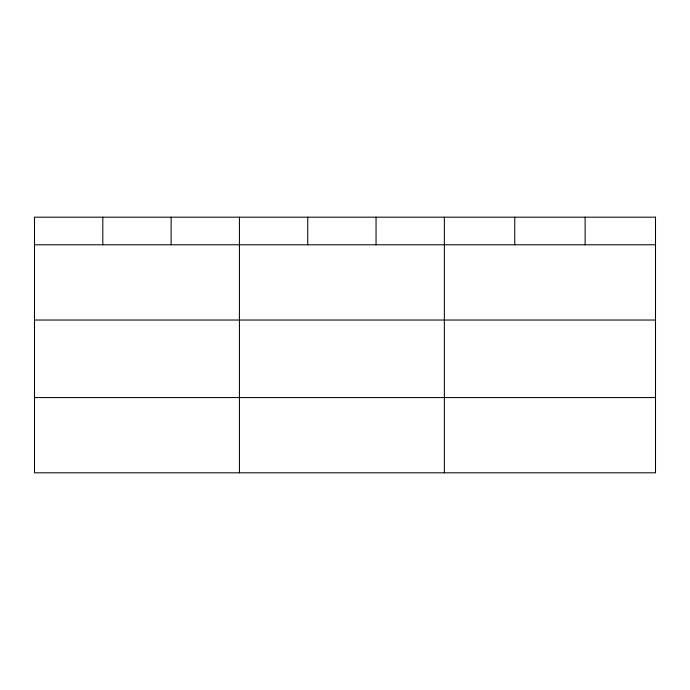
<?xml version="1.0" encoding="UTF-8"?>
<svg xmlns="http://www.w3.org/2000/svg" width="690" height="690" viewBox="0 0 690 690"><rect width="100%" height="100%" fill="white"/><g stroke="black" fill="none" stroke-linecap="round" stroke-linejoin="round"><path stroke-width="1.03" d="M34.5 244.786L655.5 244.786M34.5 320.031L655.5 320.031M34.5 397.561L655.5 397.561M585.12 217.186L585.12 244.786M514.74 217.186L514.74 244.786M444.36 217.186L444.36 472.814M376.05 217.186L376.05 244.786M307.74 217.186L307.74 244.786M239.43 217.186L239.43 472.814M171.12 217.186L171.12 244.786M102.81 217.186L102.81 244.786M655.5 217.186L34.5 217.186L34.5 472.814L655.5 472.814L655.5 217.186"/></g></svg>
